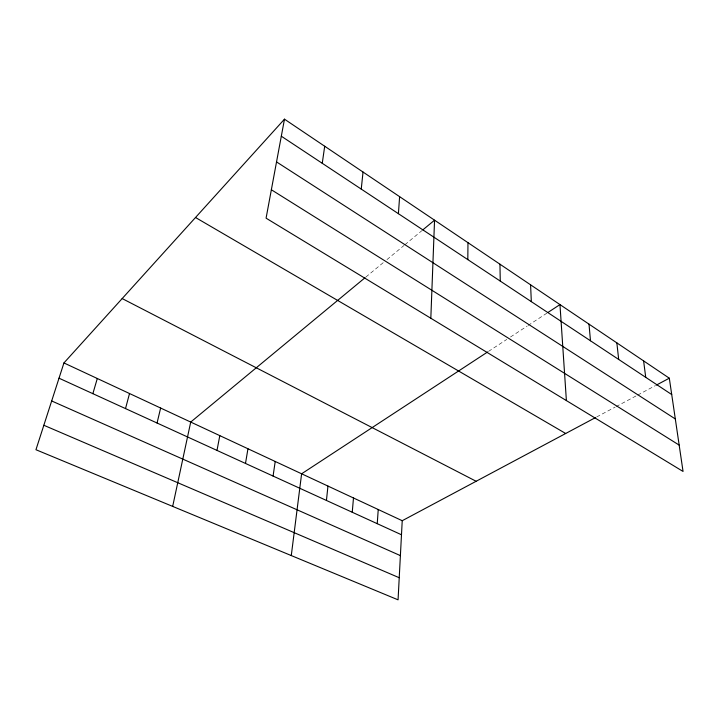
<?xml version="1.0" encoding="UTF-8"?>
<svg xmlns="http://www.w3.org/2000/svg" width="719" height="719" viewBox="0 0 719 719"><rect width="100%" height="100%" fill="white"/><g stroke="black" fill="none" stroke-linecap="round" stroke-linejoin="round"><path stroke-width="0.54" stroke-dasharray="3.6 2.7" d="M365.872 277.049L383.524 262.426M386.948 259.595L404.069 245.422M404.923 244.712L421.873 230.673M488.507 351.393L506.796 339.422M510.499 336.995L527.162 326.084M528.088 325.473L546.808 313.214M596.68 416.957L615.149 407.098M616.129 406.577L636.71 395.594M637.69 395.073L655.458 385.591"/><path stroke-width="1.08" d="M467.817 259.622L467.97 242.663M430.825 318.247L434.555 220.176L422.718 229.981M595.7 417.478L402.227 520.709L398.065 599.835L35.95 449.726L63.937 362.942L284.481 119.165L669.308 378.194L683.05 471.448L266.075 218.172L284.481 119.165M377.241 523.684L378.23 509.528M398.416 213.696L399.611 196.655M352.238 512.252L353.487 497.988M361.244 189.097L363.032 172.039M326.435 500.451L327.963 486.08M291.276 555.571L301.612 473.794L487.599 351.995M322.256 163.294L324.7 146.236M273.076 476.059L275.215 461.472M245.494 463.449L247.956 448.764M216.994 450.418L219.807 435.633M172.677 506.41L190.715 422.071L365.027 277.741M157.057 423.024L160.634 408.041M125.519 408.599L129.519 393.527M92.859 393.67L97.299 378.5M547.752 312.594L559.966 304.595L566.392 400.591M656.447 385.06L669.308 378.194M43.841 425.271L399.225 577.725M51.678 400.959L400.393 555.616M59.012 378.194L401.49 534.765M63.937 362.942L402.227 520.709M122.176 298.565L476.14 481.272M195.514 217.498L565.682 433.494M271.36 189.753L679.167 445.097M276.536 161.919L675.321 418.961M281.318 136.206L671.717 394.542M643.604 360.893L645.734 377.349M616.857 342.891L618.682 359.446M589.005 324.143L590.488 340.788M530.586 284.814L531.323 301.638M499.948 264.197L500.262 281.084"/></g></svg>
